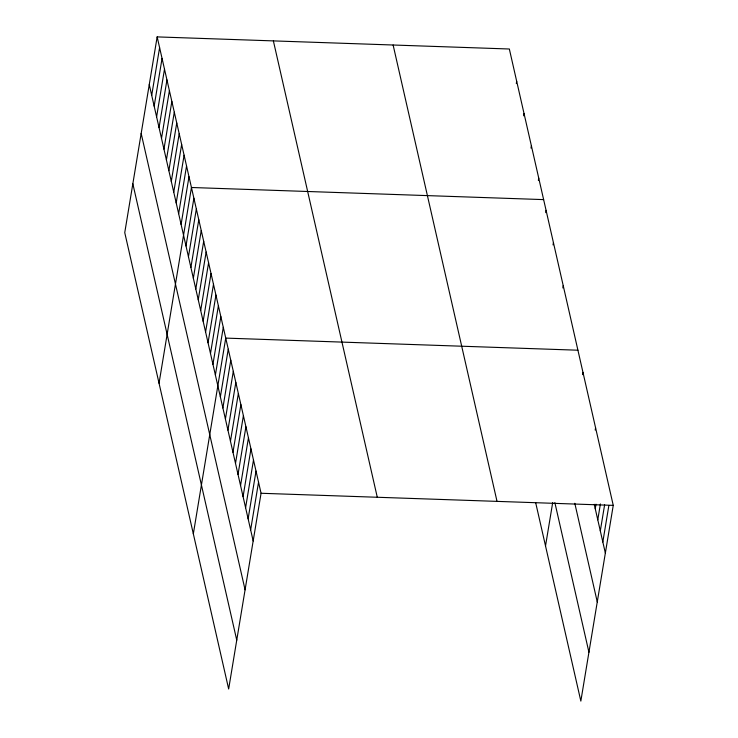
<?xml version="1.0" encoding="UTF-8"?>
<svg xmlns="http://www.w3.org/2000/svg" width="738" height="738" viewBox="0 0 738 738"><rect width="100%" height="100%" fill="white"/><g stroke="black" fill="none" stroke-linecap="round" stroke-linejoin="round"><path stroke-width="1.11" d="M157.157 36.9L124.75 232.627L228.66 688.997L261.067 493.27L157.157 36.9L509.34 49.003L613.25 505.373L580.843 701.1L535.723 502.901M151.705 95.359L159.602 47.656M154.159 106.115L162.056 58.413M156.604 116.872L164.5 69.169M159.057 127.628L166.954 79.925M161.502 138.384L169.399 90.691M163.956 149.141L171.853 101.447M166.401 159.906L174.297 112.204M168.854 170.662L176.751 122.96M171.299 181.419L179.196 133.716M173.753 192.175L181.649 144.473M176.197 202.932L184.094 155.229M178.651 213.688L186.548 165.985M181.096 224.444L188.993 176.742M159.039 383.225L191.446 187.498L543.629 199.611M185.994 245.957L193.891 198.264M188.448 256.723L196.345 209.02M190.893 267.479L198.79 219.776M193.347 278.235L201.243 230.533M195.791 288.992L203.688 241.289M198.245 299.748L206.142 252.045M200.69 310.504L208.586 262.802M203.144 321.261L211.04 273.558M205.588 332.017L213.485 284.315M208.042 342.773L215.939 295.071M210.487 353.53L218.383 305.836M212.941 364.295L220.837 316.593M215.385 375.052L223.282 327.349M193.338 533.832L225.736 338.105L577.919 350.209M220.358 396.887L228.254 349.185M222.885 407.976L230.782 360.273M225.413 419.055L233.309 371.352M227.931 430.134L235.828 382.441M230.459 441.223L238.356 393.52M232.977 452.302L240.874 404.608M235.505 463.39L243.402 415.688M238.023 474.469L245.92 426.767M240.551 485.558L248.448 437.855M243.07 496.637L250.966 448.935M245.597 507.726L253.494 460.023M248.125 518.805L256.021 471.102M250.643 529.884L258.54 482.191M516.305 83.551L516.683 81.281M523.657 115.82L524.035 113.551M531.009 148.089L531.378 145.82M538.353 180.367L538.731 178.098M545.705 212.636L546.074 210.367M553.048 244.905L553.426 242.636M562.845 287.94L563.223 285.671M545.52 545.935L552.688 502.633M582.586 374.646L582.965 372.376M595.206 430.06L595.584 427.791M595.252 508.74L596.009 504.202M597.78 519.829L600.409 503.925M600.308 530.908L604.625 504.792M602.826 541.996L608.841 505.65M261.067 493.27L613.25 505.373M594.247 504.312L605.354 553.076M574.801 503.279L597.263 601.922M554.865 502.624L588.933 652.254M393.114 45.009L497.025 501.379M273.374 40.894L377.284 497.264M149.261 84.602L253.171 540.972M141.17 133.449L245.081 589.819M132.84 183.78L236.75 640.15"/></g></svg>
